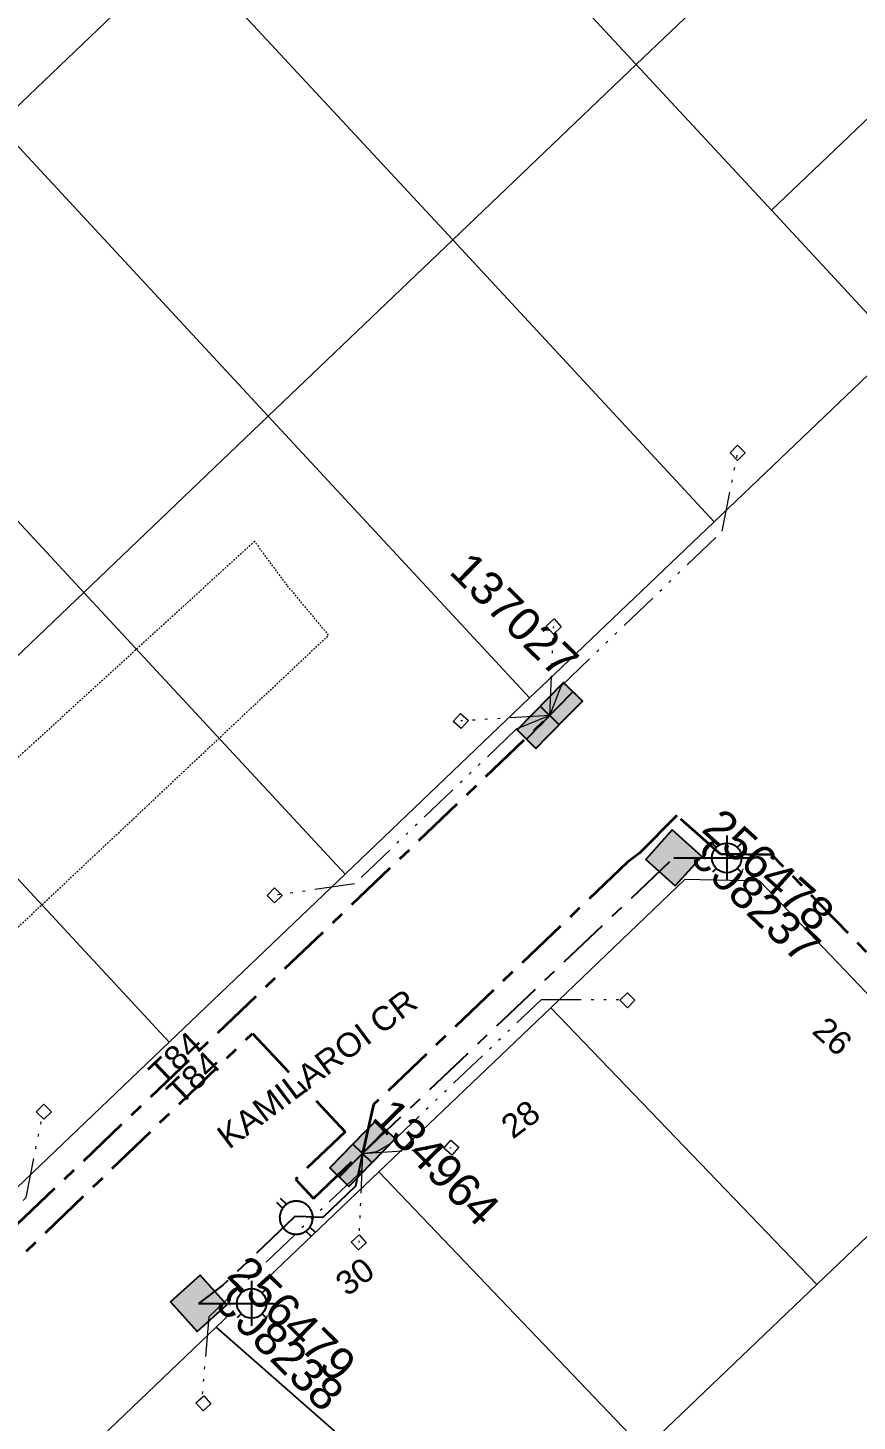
# Model space of a CAD drawing. Header units: metres. Extents: x 264899 to 270320, y 6185871 to 6191197.
# Drawn here: x 268228.5 to 268291.1, y 6186507.3 to 6186612.5 of the extents above; entities that cross this region are included whole.
import ezdxf
from ezdxf.enums import TextEntityAlignment as Align

# ---------------------------------------------------------------- set-up
doc = ezdxf.new("R2010")
doc.units = ezdxf.units.M
for name, pattern in [('Cable Exist UG', [7, 4, -1, 1, -1]), ('DASHED', [19.05, 12.7, -6.35]), ('HIDDEN2', [0.1875, 0.125, -0.0625]), ('PHANTOMX2', [6.6, 3, -0.75, 0.2, -0.75, 0.2, -0.75, 0.2, -0.75])]:
    doc.linetypes.add(name, pattern=pattern)
doc.layers.get('0').update_dxf_attribs({"color": 6})
for name, color, linetype, lineweight in [('_User_LV_Exist', 5, 'Continuous', 35), ('Cadastre Land Parcels_SP_EXT', 118, 'Continuous', 15), ('Cadastre Other Property_SP_EXT', 138, 'DASHED', 15), ('Cadastre Roads_SP_EXT', 218, 'Continuous', 15), ('Mains_LV_EXT', 163, 'Continuous', 25), ('Mains_LV_SL_EXT', 135, 'Continuous', 25), ('Services_SP_EXT', 42, 'PHANTOMX2', 20)]:
    doc.layers.add(name, color=color, linetype=linetype, lineweight=lineweight)
for name, color, linetype in [('Equip_LV_EXT', 7, 'Continuous'), ('Equip_SP_SL_EXT', 7, 'Continuous'), ('SupportsUG_SP_LV_EXT', 7, 'Continuous'), ('SupportsUG_SP_LV_SL_EXT', 7, 'Continuous')]:
    doc.layers.add(name, color=color, linetype=linetype)
doc.layers.get('0').freeze()
doc.styles.add('COLUMN_LABEL', font='arial.ttf', dxfattribs={"height": 2})
doc.styles.add('iecARIAL', font='arial.ttf', dxfattribs={"height": 2})
doc.styles.add('POLE_LABEL', font='arial.ttf', dxfattribs={"height": 2})
doc.styles.add('SL_LABEL', font='arial.ttf', dxfattribs={"height": 2})
doc.styles.get("Standard").update_dxf_attribs({"font": 'arial.ttf'})

# ---------------------------------------------------------------- blocks, each defined once
blk = doc.blocks.new('COLUMN_EXT')
blk.add_hatch(color=256).paths.add_polyline_path([(1.5, -1.5), (1.5, 1.5), (-1.5, 1.5), (-1.5, -1.5)])
blk.add_lwpolyline([(1.5, 1.5), (-1.5, 1.5), (-1.5, -1.5), (1.5, -1.5)], close=True)
at = {"flags": 1}
blk.add_attdef('Z', (-1.81, 2.35), '', height=0.2, rotation=180, dxfattribs=at)
at = {"flags": 9}
for tag, p in [('STREETNAME', (-1.81, 1.6)), ('LOCATION', (-1.81, 1.4)), ('SUBURB', (-1.81, 1.8)), ('LEGEND', (-1.81, 1.2)), ('USAGE', (-1.81, 1)), ('NOTES', (-1.81, 2)), ('COLUMN_TYPE', (-1.81, 0.4)), ('OWNED_BY', (-1.81, 0.6)), ('STATE', (-1.81, 0.8))]:
    blk.add_attdef(tag, text='', height=0.2, rotation=180, dxfattribs=at).set_placement(p, align=Align.MIDDLE_LEFT)
for tag, style, p in [('STRUCTURE_PLANT_NUMBER', 'POLE_LABEL', (-1.81, -0.03)), ('STREET_CODE', 'COLUMN_LABEL', (-1.81, 0.2))]:
    blk.add_attdef(tag, text='', height=0.2, rotation=180, dxfattribs=dict(at, style=style)).set_placement(p, align=Align.MIDDLE_LEFT)
at = {"style": 'COLUMN_LABEL', "width": 0.9, "flags": 8}
blk.add_attdef('ASSET_NUM', text='', height=2, rotation=270, dxfattribs=at).set_placement((2, -4), align=Align.MIDDLE_LEFT)
blk = doc.blocks.new('PILLAR_EXT')
blk.add_hatch(color=256).paths.add_polyline_path([(-2.5, 1), (-2.5, -1), (2.5, -1), (2.5, 1)])
for p, q in [((-2.5, 0), (2.5, 0)), ((0, 1), (0, -1))]:
    blk.add_line(p, q)
at = {"ltscale": 10}
blk.add_line((2.5, 0), (-2.5, 0), dxfattribs=at)
blk.add_lwpolyline([(-2.5, -1), (-1.25, -1), (1.25, -1), (2.5, -1), (2.5, 1), (-2.5, 1)], close=True)
at = {"width": 0.9, "flags": 8}
blk.add_attdef('ASSET_NUM', text='', height=2, rotation=90, dxfattribs=at).set_placement((-2, 4), align=Align.MIDDLE_LEFT)
for tag, p, flags in [('OWNED_BY', (0, -0.2), 9), ('STATE', (0, -0.4), 9), ('SUPPORT_TYPE', (0, -0.6), 9), ('USAGE', (0, -0.8), 9), ('LEGEND', (0, -1), 9), ('LOCATION', (0, -1.2), 9), ('STREETNAME', (0, -1.8), 9), ('SUBURB', (0, -2), 1), ('NOTES', (0, -1.4), 9), ('PARENT', (0, -1.6), 9)]:
    blk.add_attdef(tag, p, '', height=0.2, dxfattribs=dict(flags=flags))
blk = doc.blocks.new('SL_LANTERN_EXT')
at = {"flags": 9}
for tag, p in [('LRATECODE', (-7.4, 0)), ('LOUTREACHVOCAB', (-7.2, 0)), ('LOUTREACH', (-7, 0)), ('LANTNUMBER', (-6.6, 0)), ('LNEW', (-6.4, 0)), ('LMASTVOCAB', (-6.2, 0)), ('LMAST', (-6, 0)), ('LLAMPVOCAB', (-5.8, 0)), ('LLAMP', (-5.6, 0)), ('LEXIST', (-5.4, 0)), ('LCHARGE3PERCENT', (-5.2, 0)), ('LCHARGE3', (-5, 0)), ('LCHARGE2PERCENT', (-4.8, 0)), ('LCHARGE2', (-4.6, 0)), ('LCHARGE1PERCENT', (-4.4, 0)), ('LCHARGE1', (-4.2, 0)), ('LCATEGORY', (-4, 0)), ('LBRACKETVOCAB', (-3.8, 0)), ('LBRACKET', (-3.6, 0)), ('LKINGHEIGHT', (-3.4, 0)), ('CREPLACE', (-3.2, 0)), ('CREMOVE', (-3, 0)), ('CNUMBER', (-2.8, 0)), ('CNEW', (-2.6, 0)), ('CEXIST', (-2.4, 0)), ('USAGE', (-2.2, 0)), ('STATE', (-2, 0)), ('OWNED_BY', (-1.8, 0)), ('ORIENTATION', (-1.6, 0)), ('OPERATING_VOLTAGE', (-1.4, 0)), ('NO_PHASES', (-1.2, 0)), ('LANTERN_TYPE', (-1, 0)), ('LANTERN_PURPOSE', (-0.8, 0)), ('CONTROL_TYPE', (-0.6, 0)), ('CONSTRUCTED_VOLTAGE', (-0.4, 0))]:
    blk.add_attdef(tag, text='', height=0.001, rotation=270, dxfattribs=at).set_placement(p, align=Align.MIDDLE_LEFT)
at = {"style": 'SL_LABEL', "flags": 9}
blk.add_attdef('STREET_CODE', text='', height=0.001, rotation=270, dxfattribs=at).set_placement((0, 0), align=Align.MIDDLE_LEFT)
at = {"flags": 1}
blk.add_attdef('Z', (0, 0), '', height=0.001, rotation=270, dxfattribs=at)
at = {"width": 0.9}
blk.add_attdef('LNUMBER', text='', height=1, dxfattribs=at).set_placement((7, -1), align=Align.MIDDLE_LEFT)
at = {"flags": 9}
for tag, p in [('LREMOVE', (0, -7.6)), ('LREPLACE', (0, -7.8)), ('LTYPE', (0, -8)), ('LTYPEVOCAB', (0, -8.2)), ('LEGEND', (0, -8.4)), ('SUBURB', (0, -8.6)), ('STREETNAME', (0, -8.8)), ('LOCATION', (0, -9)), ('NOTES', (0, -9.2)), ('MAINTAINED_BY', (0, -9.86))]:
    blk.add_attdef(tag, text='', height=0.001, dxfattribs=at).set_placement(p, align=Align.MIDDLE_LEFT)
blk.add_attdef('OPERATED_BY', (0, -9.61), '', height=0.001, dxfattribs=at)
blk.add_wipeout([(5.69, 0), (5.06, -1.06), (4, -1.69), (2.94, -1.06), (2.31, 0), (2.94, 1.06), (4, 1.69), (5.06, 1.06)])
for p, q in [((2.94, 1.06), (3.2, 0.8)), ((4, 1.69), (4, 0)), ((5.06, 1.06), (4.8, 0.8)), ((0, 0), (4, 0)), ((2.94, -1.06), (3.2, -0.8)), ((4, 0), (5.69, 0)), ((4, 0), (4, -1.69)), ((5.06, -1.06), (4.8, -0.8))]:
    blk.add_line(p, q)
blk.add_circle((4, 0), 1.12)
blk = doc.blocks.new('CCP_EXT')
at = {"flags": 9}
for tag, p in [('STATE', (0, -1.8)), ('USAGE', (0, -1.2)), ('LEGEND', (0, -1.4)), ('LIFE_SUPPORT', (0, -1.6)), ('NOTES', (0, -2))]:
    blk.add_attdef(tag, text='', height=0.2, dxfattribs=at).set_placement(p, align=Align.MIDDLE_LEFT)
blk.add_wipeout([(0, 0.57), (0.57, 0), (0, -0.57), (-0.57, 0)])
blk.add_lwpolyline([(-0.57, 0), (0, 0.57), (0.57, 0), (0, -0.57), (-0.57, 0)])
at = {"flags": 1}
blk.add_attdef('Z', (0, 0), '', height=0.2, dxfattribs=at)
at = {"flags": 9}
for tag, p in [('CCP_TYPE', (0, 0)), ('CONSTRUCTED_VOLTAGE', (0, -0.2)), ('OPERATING_VOLTAGE', (0, -0.6)), ('ORIENTATION', (0, -0.8)), ('OWNED_BY', (0, -1)), ('NO_PHASES', (0, -0.4))]:
    blk.add_attdef(tag, text='', height=0.2, dxfattribs=at).set_placement(p, align=Align.MIDDLE_LEFT)
blk = doc.blocks.new('LV_UG_LINKS_OPEN_EXT')
at = {"layer": 'Equip_LV_EXT'}
for tag, height, flags, p in [('NO_PHASES', 0.167, 9, (3.17, -2)), ('OPERATING_VOLTAGE', 0.2, 9, (3, -2.6)), ('ORIENTATION', 0.2, 9, (3, -2.8)), ('STATE', 0.2, 9, (3, -3)), ('SWITCH_TYPE', 0.2, 9, (3, -3.2)), ('OWNED_BY', 0.2, 9, (3, -3.8)), ('OPERATED_BY', 0.2, 9, (3, -4)), ('USAGE', 0.2, 9, (3, -3.4)), ('NOTES', 0.2, 9, (3, -3.6)), ('MAINTAINED_BY', 0.2, 9, (3, -4.2)), ('TYPE', 0.2, 9, (3, -4.6)), ('Z', 0.2, 1, (3, -4.8)), ('NUMBER_OF_PHASES', 0.2, 9, (3, -4.4))]:
    blk.add_attdef(tag, text='', height=height, dxfattribs=dict(at, flags=flags)).set_placement(p, align=Align.MIDDLE_LEFT)
blk.add_wipeout([(4, 1.25), (3.97, 1.25), (3.94, 1.25), (3.91, 1.25), (3.88, 1.24), (3.85, 1.24), (3.82, 1.24), (3.79, 1.23), (3.76, 1.23), (3.73, 1.22), (3.7, 1.21), (3.67, 1.2), (3.64, 1.2), (3.61, 1.19), (3.58, 1.18), (3.55, 1.17), (3.52, 1.15), (3.49, 1.14), (3.47, 1.13), (3.44, 1.12), (3.41, 1.1), (3.38, 1.09), (3.36, 1.07), (3.33, 1.06), (3.31, 1.04), (3.28, 1.02), (3.26, 1), (3.23, 0.99), (3.21, 0.97), (3.18, 0.95), (3.16, 0.93), (3.14, 0.91), (3.12, 0.88), (3.09, 0.86), (3.07, 0.84), (3.05, 0.82), (3.03, 0.79), (3.01, 0.77), (3, 0.74), (2.98, 0.72), (2.96, 0.69), (2.94, 0.67), (2.93, 0.64), (2.91, 0.62), (2.9, 0.59), (2.88, 0.56), (2.87, 0.53), (2.86, 0.51), (2.85, 0.48), (2.83, 0.45), (2.82, 0.42), (2.81, 0.39), (2.8, 0.36), (2.8, 0.33), (2.79, 0.3), (2.78, 0.27), (2.77, 0.24), (2.77, 0.21), (2.76, 0.18), (2.76, 0.15), (2.76, 0.12), (2.75, 0.09), (2.75, 0.06), (2.75, 0.03), (2.75, 0), (2.75, -0.03), (2.75, -0.06), (2.75, -0.09), (2.76, -0.12), (2.76, -0.15), (2.76, -0.18), (2.77, -0.21), (2.77, -0.24), (2.78, -0.27), (2.79, -0.3), (2.8, -0.33), (2.8, -0.36), (2.81, -0.39), (2.82, -0.42), (2.83, -0.45), (2.85, -0.48), (2.86, -0.51), (2.87, -0.53), (2.88, -0.56), (2.9, -0.59), (2.91, -0.62), (2.93, -0.64), (2.94, -0.67), (2.96, -0.69), (2.98, -0.72), (3, -0.74), (3.01, -0.77), (3.03, -0.79), (3.05, -0.82), (3.07, -0.84), (3.09, -0.86), (3.12, -0.88), (3.14, -0.91), (3.16, -0.93), (3.18, -0.95), (3.21, -0.97), (3.23, -0.99), (3.26, -1), (3.28, -1.02), (3.31, -1.04), (3.33, -1.06), (3.36, -1.07), (3.38, -1.09), (3.41, -1.1), (3.44, -1.12), (3.47, -1.13), (3.49, -1.14), (3.52, -1.15), (3.55, -1.17), (3.58, -1.18), (3.61, -1.19), (3.64, -1.2), (3.67, -1.2), (3.7, -1.21), (3.73, -1.22), (3.76, -1.23), (3.79, -1.23), (3.82, -1.24), (3.85, -1.24), (3.88, -1.24), (3.91, -1.25), (3.94, -1.25), (3.97, -1.25), (4, -1.25), (4.03, -1.25), (4.06, -1.25), (4.09, -1.25), (4.12, -1.24), (4.15, -1.24), (4.18, -1.24), (4.21, -1.23), (4.24, -1.23), (4.27, -1.22), (4.3, -1.21), (4.33, -1.2), (4.36, -1.2), (4.39, -1.19), (4.42, -1.18), (4.45, -1.17), (4.48, -1.15), (4.51, -1.14), (4.53, -1.13), (4.56, -1.12), (4.59, -1.1), (4.62, -1.09), (4.64, -1.07), (4.67, -1.06), (4.69, -1.04), (4.72, -1.02), (4.74, -1), (4.77, -0.99), (4.79, -0.97), (4.82, -0.95), (4.84, -0.93), (4.86, -0.91), (4.88, -0.88), (4.91, -0.86), (4.93, -0.84), (4.95, -0.82), (4.97, -0.79), (4.99, -0.77), (5, -0.74), (5.02, -0.72), (5.04, -0.69), (5.06, -0.67), (5.07, -0.64), (5.09, -0.62), (5.1, -0.59), (5.12, -0.56), (5.13, -0.53), (5.14, -0.51), (5.15, -0.48), (5.17, -0.45), (5.18, -0.42), (5.19, -0.39), (5.2, -0.36), (5.2, -0.33), (5.21, -0.3), (5.22, -0.27), (5.23, -0.24), (5.23, -0.21), (5.24, -0.18), (5.24, -0.15), (5.24, -0.12), (5.25, -0.09), (5.25, -0.06), (5.25, -0.03), (5.25, 0), (5.25, 0.03), (5.25, 0.06), (5.25, 0.09), (5.24, 0.12), (5.24, 0.15), (5.24, 0.18), (5.23, 0.21), (5.23, 0.24), (5.22, 0.27), (5.21, 0.3), (5.2, 0.33), (5.2, 0.36), (5.19, 0.39), (5.18, 0.42), (5.17, 0.45), (5.15, 0.48), (5.14, 0.51), (5.13, 0.53), (5.12, 0.56), (5.1, 0.59), (5.09, 0.62), (5.07, 0.64), (5.06, 0.67), (5.04, 0.69), (5.02, 0.72), (5, 0.74), (4.99, 0.77), (4.97, 0.79), (4.95, 0.82), (4.93, 0.84), (4.91, 0.86), (4.88, 0.88), (4.86, 0.91), (4.84, 0.93), (4.82, 0.95), (4.79, 0.97), (4.77, 0.99), (4.74, 1), (4.72, 1.02), (4.69, 1.04), (4.67, 1.06), (4.64, 1.07), (4.62, 1.09), (4.59, 1.1), (4.56, 1.12), (4.53, 1.13), (4.51, 1.14), (4.48, 1.15), (4.45, 1.17), (4.42, 1.18), (4.39, 1.19), (4.36, 1.2), (4.33, 1.2), (4.3, 1.21), (4.27, 1.22), (4.24, 1.23), (4.21, 1.23), (4.18, 1.24), (4.15, 1.24), (4.12, 1.24), (4.09, 1.25), (4.06, 1.25), (4.03, 1.25)]).dxf.layer = 'Equip_LV_EXT'
for p, q in [((3.79, 1.86), (3.79, 1.23)), ((4.21, 1.86), (4.21, 1.23)), ((3.79, -1.23), (3.79, -1.86)), ((4.21, -1.23), (4.21, -1.86))]:
    blk.add_line(p, q, dxfattribs=at)
at = {"layer": 'Equip_LV_EXT', "flags": 128}
blk.add_lwpolyline([(4, 1.25), (3.97, 1.25), (3.94, 1.25), (3.91, 1.25), (3.88, 1.24), (3.85, 1.24), (3.82, 1.24), (3.79, 1.23), (3.76, 1.23), (3.73, 1.22), (3.7, 1.21), (3.67, 1.2), (3.64, 1.2), (3.61, 1.19), (3.58, 1.18), (3.55, 1.17), (3.52, 1.15), (3.49, 1.14), (3.47, 1.13), (3.44, 1.12), (3.41, 1.1), (3.38, 1.09), (3.36, 1.07), (3.33, 1.06), (3.31, 1.04), (3.28, 1.02), (3.26, 1), (3.23, 0.99), (3.21, 0.97), (3.18, 0.95), (3.16, 0.93), (3.14, 0.91), (3.12, 0.88), (3.09, 0.86), (3.07, 0.84), (3.05, 0.82), (3.03, 0.79), (3.01, 0.77), (3, 0.74), (2.98, 0.72), (2.96, 0.69), (2.94, 0.67), (2.93, 0.64), (2.91, 0.62), (2.9, 0.59), (2.88, 0.56), (2.87, 0.53), (2.86, 0.51), (2.85, 0.48), (2.83, 0.45), (2.82, 0.42), (2.81, 0.39), (2.8, 0.36), (2.8, 0.33), (2.79, 0.3), (2.78, 0.27), (2.77, 0.24), (2.77, 0.21), (2.76, 0.18), (2.76, 0.15), (2.76, 0.12), (2.75, 0.09), (2.75, 0.06), (2.75, 0.03), (2.75, 0), (2.75, -0.03), (2.75, -0.06), (2.75, -0.09), (2.76, -0.12), (2.76, -0.15), (2.76, -0.18), (2.77, -0.21), (2.77, -0.24), (2.78, -0.27), (2.79, -0.3), (2.8, -0.33), (2.8, -0.36), (2.81, -0.39), (2.82, -0.42), (2.83, -0.45), (2.85, -0.48), (2.86, -0.51), (2.87, -0.53), (2.88, -0.56), (2.9, -0.59), (2.91, -0.62), (2.93, -0.64), (2.94, -0.67), (2.96, -0.69), (2.98, -0.72), (3, -0.74), (3.01, -0.77), (3.03, -0.79), (3.05, -0.82), (3.07, -0.84), (3.09, -0.86), (3.12, -0.88), (3.14, -0.91), (3.16, -0.93), (3.18, -0.95), (3.21, -0.97), (3.23, -0.99), (3.26, -1), (3.28, -1.02), (3.31, -1.04), (3.33, -1.06), (3.36, -1.07), (3.38, -1.09), (3.41, -1.1), (3.44, -1.12), (3.47, -1.13), (3.49, -1.14), (3.52, -1.15), (3.55, -1.17), (3.58, -1.18), (3.61, -1.19), (3.64, -1.2), (3.67, -1.2), (3.7, -1.21), (3.73, -1.22), (3.76, -1.23), (3.79, -1.23), (3.82, -1.24), (3.85, -1.24), (3.88, -1.24), (3.91, -1.25), (3.94, -1.25), (3.97, -1.25), (4, -1.25), (4.03, -1.25), (4.06, -1.25), (4.09, -1.25), (4.12, -1.24), (4.15, -1.24), (4.18, -1.24), (4.21, -1.23), (4.24, -1.23), (4.27, -1.22), (4.3, -1.21), (4.33, -1.2), (4.36, -1.2), (4.39, -1.19), (4.42, -1.18), (4.45, -1.17), (4.48, -1.15), (4.51, -1.14), (4.53, -1.13), (4.56, -1.12), (4.59, -1.1), (4.62, -1.09), (4.64, -1.07), (4.67, -1.06), (4.69, -1.04), (4.72, -1.02), (4.74, -1), (4.77, -0.99), (4.79, -0.97), (4.82, -0.95), (4.84, -0.93), (4.86, -0.91), (4.88, -0.88), (4.91, -0.86), (4.93, -0.84), (4.95, -0.82), (4.97, -0.79), (4.99, -0.77), (5, -0.74), (5.02, -0.72), (5.04, -0.69), (5.06, -0.67), (5.07, -0.64), (5.09, -0.62), (5.1, -0.59), (5.12, -0.56), (5.13, -0.53), (5.14, -0.51), (5.15, -0.48), (5.17, -0.45), (5.18, -0.42), (5.19, -0.39), (5.2, -0.36), (5.2, -0.33), (5.21, -0.3), (5.22, -0.27), (5.23, -0.24), (5.23, -0.21), (5.24, -0.18), (5.24, -0.15), (5.24, -0.12), (5.25, -0.09), (5.25, -0.06), (5.25, -0.03), (5.25, 0), (5.25, 0.03), (5.25, 0.06), (5.25, 0.09), (5.24, 0.12), (5.24, 0.15), (5.24, 0.18), (5.23, 0.21), (5.23, 0.24), (5.22, 0.27), (5.21, 0.3), (5.2, 0.33), (5.2, 0.36), (5.19, 0.39), (5.18, 0.42), (5.17, 0.45), (5.15, 0.48), (5.14, 0.51), (5.13, 0.53), (5.12, 0.56), (5.1, 0.59), (5.09, 0.62), (5.07, 0.64), (5.06, 0.67), (5.04, 0.69), (5.02, 0.72), (5, 0.74), (4.99, 0.77), (4.97, 0.79), (4.95, 0.82), (4.93, 0.84), (4.91, 0.86), (4.88, 0.88), (4.86, 0.91), (4.84, 0.93), (4.82, 0.95), (4.79, 0.97), (4.77, 0.99), (4.74, 1), (4.72, 1.02), (4.69, 1.04), (4.67, 1.06), (4.64, 1.07), (4.62, 1.09), (4.59, 1.1), (4.56, 1.12), (4.53, 1.13), (4.51, 1.14), (4.48, 1.15), (4.45, 1.17), (4.42, 1.18), (4.39, 1.19), (4.36, 1.2), (4.33, 1.2), (4.3, 1.21), (4.27, 1.22), (4.24, 1.23), (4.21, 1.23), (4.18, 1.24), (4.15, 1.24), (4.12, 1.24), (4.09, 1.25), (4.06, 1.25), (4.03, 1.25)], close=True, dxfattribs=at)
at = {"layer": 'Equip_LV_EXT', "flags": 9}
for tag, p in [('ACTUAL_STATUS', (3.17, -1.67)), ('CONSTRUCTED_VOLTAGE', (3.17, -1.83))]:
    blk.add_attdef(tag, text='', height=0.167, dxfattribs=at).set_placement(p, align=Align.MIDDLE_LEFT)

msp = doc.modelspace()

# ---------------------------------------------------------------- linework, layer by layer
at = {"layer": 'Cadastre Land Parcels_SP_EXT', "linetype": 'Continuous'}
for points in [[(268297.26, 6186631.51), (268296.14, 6186632.47), (268295.03, 6186633.43), (268293.93, 6186634.4), (268292.82, 6186635.38), (268291.73, 6186636.36), (268290.64, 6186637.34), (268289.55, 6186638.33), (268288.47, 6186639.33), (268287.39, 6186640.33), (268286.32, 6186641.34), (268264.41, 6186620.46), (268274.39, 6186609.7), (268297.26, 6186631.51)], [(268274.39, 6186609.7), (268264.41, 6186620.46), (268253.99, 6186631.68), (268240.12, 6186618.46), (268260.54, 6186596.46), (268274.39, 6186609.7)], [(268309, 6186622), (268307.8, 6186622.92), (268306.61, 6186623.85), (268305.42, 6186624.79), (268304.24, 6186625.73), (268303.07, 6186626.68), (268301.9, 6186627.63), (268300.73, 6186628.59), (268299.57, 6186629.56), (268298.41, 6186630.53), (268297.26, 6186631.51), (268274.39, 6186609.7), (268284.6, 6186598.7), (268309, 6186622)], [(268317.58, 6186610.84), (268317.21, 6186615.91), (268316.39, 6186616.49), (268315.58, 6186617.07), (268314.77, 6186617.66), (268313.97, 6186618.26), (268313.16, 6186618.85), (268312.12, 6186619.63), (268311.07, 6186620.41), (268310.03, 6186621.2), (268309, 6186622), (268284.6, 6186598.7), (268294.12, 6186588.43), (268317.58, 6186610.84)], [(268260.54, 6186596.46), (268240.12, 6186618.46), (268226.2, 6186605.16), (268246.61, 6186583.15), (268260.54, 6186596.46)], [(268282.45, 6186577.28), (268294.12, 6186588.43), (268284.6, 6186598.7), (268274.39, 6186609.7), (268260.54, 6186596.46), (268280.26, 6186575.19), (268282.45, 6186577.28)], [(268246.61, 6186583.15), (268226.2, 6186605.16), (268212.28, 6186591.86), (268232.69, 6186569.85), (268246.61, 6186583.15)], [(268267.15, 6186562.67), (268280.26, 6186575.19), (268260.54, 6186596.46), (268246.61, 6186583.15), (268266.34, 6186561.89), (268267.15, 6186562.67)], [(268232.69, 6186569.85), (268212.28, 6186591.86), (268198.99, 6186579.17), (268219.41, 6186557.16), (268232.69, 6186569.85)], [(268266.34, 6186561.89), (268246.61, 6186583.15), (268232.69, 6186569.85), (268252.42, 6186548.59), (268266.34, 6186561.89)], [(268252.42, 6186548.59), (268232.69, 6186569.85), (268219.41, 6186557.16), (268239.13, 6186535.9), (268252.42, 6186548.59)], [(268239.13, 6186535.9), (268219.41, 6186557.16), (268207.91, 6186546.17), (268227.63, 6186524.91), (268239.13, 6186535.9)], [(268301.13, 6186530.11), (268300.87, 6186530.31), (268300.62, 6186530.51), (268300.37, 6186530.72), (268300.13, 6186530.94), (268299.89, 6186531.15), (268299.65, 6186531.38), (268299.42, 6186531.6), (268299.2, 6186531.84), (268283.71, 6186548.05), (268278.05, 6186548.18), (268267.93, 6186538.5), (268288.03, 6186517.6), (268301.13, 6186530.11)], [(268288.03, 6186517.6), (268267.93, 6186538.5), (268254.96, 6186526.12), (268274.99, 6186505.14), (268288.03, 6186517.6)], [(268271.64, 6186501.94), (268274.99, 6186505.14), (268254.96, 6186526.12), (268242.68, 6186514.39), (268264.55, 6186495.18), (268271.64, 6186501.94)], [(268263.83, 6186494.48), (268264.55, 6186495.18), (268242.68, 6186514.39), (268222.5, 6186495.11), (268263.24, 6186489.89), (268263.83, 6186494.48)]]:
    msp.add_lwpolyline(points, close=True, dxfattribs=at)
msp.add_lwpolyline([(268301.13, 6186530.11), (268288.03, 6186517.6), (268274.99, 6186505.14)], dxfattribs=at)

# ---------------------------------------------------------------- block references
at = {"layer": 'SupportsUG_SP_LV_EXT'}
ref = msp.add_blockref('PILLAR_EXT', (268267.86, 6186560.56), dxfattribs=dict(at, rotation=45.4677269140399))
ref.add_attrib('ASSET_NUM', '137027', dxfattribs={"layer": '0', "height": 2.5, "rotation": 315.4677, "style": 'iecARIAL'}).set_placement((268269.36, 6186564.06), align=Align.MIDDLE_RIGHT)
ref = msp.add_blockref('PILLAR_EXT', (268253.72, 6186527.5), dxfattribs=dict(at, rotation=225.690277018311))
ref.add_attrib('ASSET_NUM', '134964', dxfattribs={"layer": '0', "height": 2.5, "rotation": 314.5513, "style": 'iecARIAL'}).set_placement((268255.22, 6186531), align=Align.MIDDLE_LEFT)
at = {"layer": 'SupportsUG_SP_LV_SL_EXT'}
ref = msp.add_blockref('COLUMN_EXT', (268277.22, 6186549.81), dxfattribs=dict(at, rotation=228.1221304997913))
ref.add_attrib('ASSET_NUM', '908237', dxfattribs={"layer": '0', "height": 2.5, "rotation": 316.407, "style": 'COLUMN_LABEL'}).set_placement((268279.22, 6186550.56), align=Align.MIDDLE_LEFT)
ref = msp.add_blockref('COLUMN_EXT', (268241.36, 6186516.18), dxfattribs=dict(at, rotation=41.71075726738511))
ref.add_attrib('ASSET_NUM', '908238', dxfattribs={"layer": '0', "height": 2.5, "rotation": 315.325, "style": 'COLUMN_LABEL'}).set_placement((268243.36, 6186516.93), align=Align.MIDDLE_LEFT)

# ---------------------------------------------------------------- texts
at = {"layer": 'Cadastre Land Parcels_SP_EXT'}
for s, rotation, p in [('26', 317.6435, (268287.57, 6186536.63)), ('28', 36.9716, (268265.07, 6186528.53)), ('30', 36.9774, (268252.57, 6186516.65))]:
    msp.add_text(s, height=1.8, rotation=rotation, dxfattribs=at).set_placement(p)
at = {"layer": 'Cadastre Roads_SP_EXT'}
msp.add_text('KAMILAROI CR', height=1.8, rotation=36.9774, dxfattribs=at).set_placement((268243.64, 6186527.76))
at = {"layer": 'Mains_LV_EXT'}
for p in [(268238.66, 6186532.56), (268240, 6186531.07)]:
    msp.add_text('T84', height=1.8, rotation=43.5927, dxfattribs=at).set_placement(p)

# ---------------------------------------------------------------- next in the draw order: block references
at = {"layer": 'Equip_SP_SL_EXT'}
ref = msp.add_blockref('SL_LANTERN_EXT', (268277.22, 6186549.81), dxfattribs=at)
ref.add_attrib('ASSET_NUM', '256478', dxfattribs={"layer": '0', "height": 2.5, "rotation": 318.1221, "style": 'iecARIAL'}).set_placement((268278.72, 6186551.31), align=Align.BOTTOM_LEFT)
ref = msp.add_blockref('SL_LANTERN_EXT', (268241.36, 6186516.18), dxfattribs=at)
ref.add_attrib('ASSET_NUM', '256479', dxfattribs={"layer": '0', "height": 2.5, "rotation": 315.4775, "style": 'iecARIAL'}).set_placement((268242.86, 6186517.68), align=Align.BOTTOM_LEFT)
at = {"layer": 'Services_SP_EXT'}
for p in [(268282.04, 6186580.39), (268247.09, 6186546.98), (268229.67, 6186530.65)]:
    msp.add_blockref('CCP_EXT', p, dxfattribs=at)
for p, rotation in [((268268.16, 6186567.28), 267.4677271572798), ((268261.15, 6186560.15), 3.467726933200209), ((268273.72, 6186539.06), 180.0000000000001), ((268260.43, 6186527.94), 183.6902772711812), ((268253.44, 6186520.78), 87.6902772002003), ((268241.72, 6186508.63), 86.9059419419831)]:
    msp.add_blockref('CCP_EXT', p, dxfattribs=dict(at, rotation=rotation))

# ---------------------------------------------------------------- next in the draw order: linework, layer by layer
at = {"layer": '_User_LV_Exist', "linetype": 'Cable Exist UG'}
msp.add_lwpolyline([(268320.4, 6186527.29), (268318.45, 6186529.78), (268318.45, 6186529.78), (268309.93, 6186530.92), (268306.71, 6186531.67), (268304.69, 6186532.62), (268303.74, 6186533.22), (268302.13, 6186534.89), (268300.13, 6186534.07), (268300.13, 6186534.07), (268284.63, 6186550.05), (268280.75, 6186550.1), (268277.46, 6186553), (268274.63, 6186550.16), (268273.73, 6186549.49), (268273.73, 6186549.49), (268254.56, 6186531.18), (268253.72, 6186527.5)], dxfattribs=at)
at = {"layer": 'Cadastre Other Property_SP_EXT', "linetype": 'HIDDEN2'}
msp.add_lwpolyline([(268190.7, 6186509.75), (268251.17, 6186566.62), (268248.04, 6186570.39), (268245.58, 6186573.71), (268189.37, 6186522.35), (268159.27, 6186555.06), (268153.28, 6186549.4), (268190.7, 6186509.75)], close=True, dxfattribs=at)
at = {"layer": 'Mains_LV_EXT', "linetype": 'Cable Exist UG'}
msp.add_lwpolyline([(268320.4, 6186527.29), (268318.45, 6186529.78), (268318.45, 6186529.78), (268309.93, 6186530.92), (268306.71, 6186531.67), (268304.69, 6186532.62), (268303.74, 6186533.22), (268302.13, 6186534.89), (268300.13, 6186534.07), (268300.13, 6186534.07), (268284.63, 6186550.05), (268280.75, 6186550.1), (268277.46, 6186553), (268274.63, 6186550.16), (268273.73, 6186549.49), (268273.73, 6186549.49), (268254.56, 6186531.18), (268253.72, 6186527.5)], dxfattribs=at)
at = {"layer": 'Mains_LV_SL_EXT', "linetype": 'Cable Exist UG'}
msp.add_lwpolyline([(268253.72, 6186527.5), (268277.22, 6186549.81)], dxfattribs=at)
at = {"layer": 'Services_SP_EXT'}
for points in [[(268267.86, 6186560.56), (268268.71, 6186562.77), (268268.71, 6186562.77), (268280.88, 6186574.48), (268282.04, 6186580.39)], [(268267.86, 6186560.56), (268268.16, 6186567.28)], [(268267.86, 6186560.56), (268265.32, 6186559.52), (268265.32, 6186559.52), (268253.11, 6186547.84), (268247.09, 6186546.98)], [(268267.86, 6186560.56), (268261.15, 6186560.15)], [(268253.72, 6186527.5), (268254.82, 6186527.65), (268255.83, 6186528.24), (268255.83, 6186528.24), (268267.23, 6186539.13), (268273.78, 6186539.12)], [(268217.5, 6186512.43), (268218.54, 6186514.86), (268218.54, 6186514.86), (268228.34, 6186524.17), (268229.53, 6186530.18)], [(268253.72, 6186527.5), (268260.43, 6186527.94)], [(268253.72, 6186527.5), (268253.44, 6186520.78)]]:
    msp.add_lwpolyline(points, dxfattribs=at)

# ---------------------------------------------------------------- next in the draw order: block references
at = {"layer": 'Equip_LV_EXT', "rotation": 225.6902769944461}
msp.add_blockref('LV_UG_LINKS_OPEN_EXT', (268251.52, 6186525.51), dxfattribs=at)

# ---------------------------------------------------------------- next in the draw order: linework, layer by layer
at = {"layer": '_User_LV_Exist', "linetype": 'Cable Exist UG'}
for points in [[(268217.5, 6186512.43), (268267.86, 6186560.56)], [(268217.5, 6186512.43), (268219.72, 6186511.78), (268219.72, 6186511.78), (268245.42, 6186536.55), (268252.43, 6186529.14), (268252.43, 6186529.14), (268248.67, 6186525.56), (268250.03, 6186524.09), (268250.03, 6186524.09), (268253.75, 6186527.64)]]:
    msp.add_lwpolyline(points, dxfattribs=at)
at = {"layer": 'Mains_LV_EXT', "linetype": 'Cable Exist UG'}
for points in [[(268217.5, 6186512.43), (268267.86, 6186560.56)], [(268217.5, 6186512.43), (268219.72, 6186511.78), (268219.72, 6186511.78), (268245.42, 6186536.55), (268252.43, 6186529.14), (268252.43, 6186529.14), (268248.67, 6186525.56), (268250.03, 6186524.09), (268250.03, 6186524.09), (268253.75, 6186527.64)]]:
    msp.add_lwpolyline(points, dxfattribs=at)
at = {"layer": 'Mains_LV_SL_EXT', "linetype": 'Cable Exist UG'}
msp.add_lwpolyline([(268253.72, 6186527.5), (268253.19, 6186525.03), (268250.72, 6186522.67), (268248.61, 6186522.73), (268248.61, 6186522.73), (268243.18, 6186517.54), (268241.36, 6186516.18)], dxfattribs=at)
at = {"layer": 'Services_SP_EXT'}
msp.add_lwpolyline([(268253.72, 6186527.5), (268253.67, 6186526.26), (268253.39, 6186525.91), (268253.39, 6186525.91), (268242.12, 6186515.15), (268241.6, 6186508.99)], dxfattribs=at)

doc.saveas('drawing.dxf')
